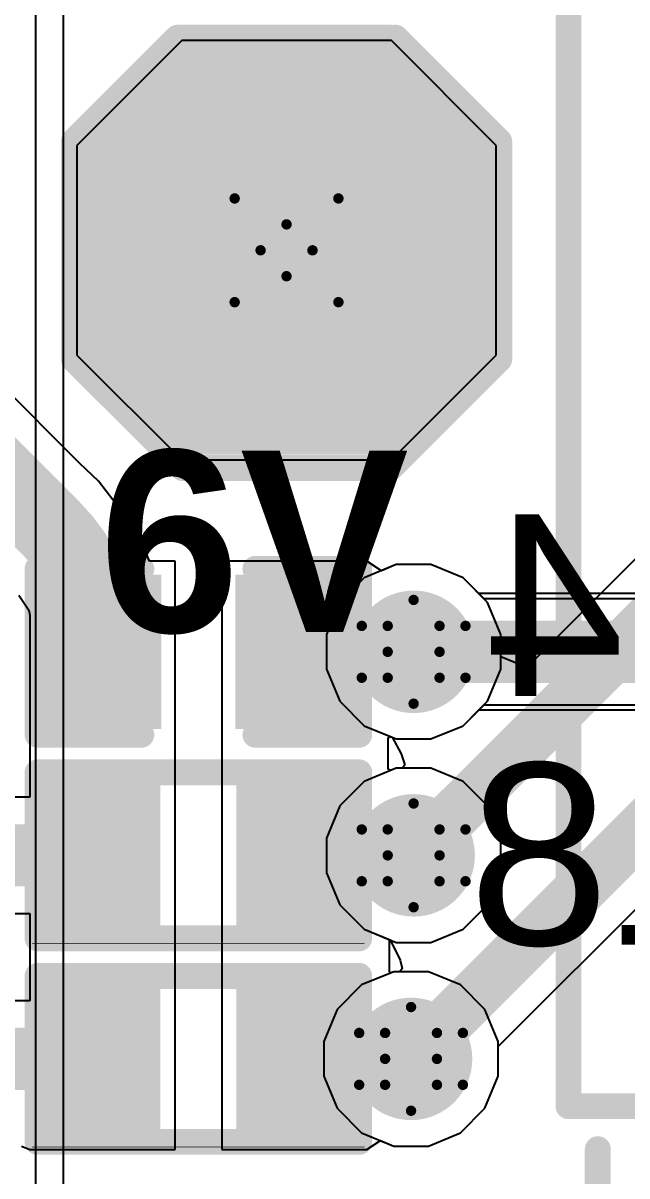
# Model space of a CAD drawing. Header units: inches. Extents: x -4 to 389, y 0 to 108.
# Drawn here: x 3.28 to 6.24, y 40.97 to 46.62 of the extents above; entities that cross this region are included whole.
import ezdxf

# ---------------------------------------------------------------- set-up
doc = ezdxf.new("R2010")
doc.units = ezdxf.units.IN
for name, color, linetype in [('Bottom Layer', 5, 'Continuous'), ('Bottom Overlay', 54, 'Continuous'), ('Bottom Paste', 16, 'Continuous'), ('Bottom Solder', 6, 'Continuous'), ('Drill Drawing', 1, 'Continuous'), ('Multi-Layer', 9, 'Continuous'), ('Pad Holes', 156, 'Continuous'), ('Signal_1', 16, 'Continuous'), ('Signal_2', 76, 'Continuous'), ('Top Layer', 1, 'Continuous'), ('Top Overlay', 2, 'Continuous'), ('Top Solder', 216, 'Continuous'), ('Via Holes', 16, 'Continuous')]:
    doc.layers.add(name, color=color, linetype=linetype)
doc.styles.add('Arial', font='', dxfattribs={"height": 0.2})
doc.styles.add('Arial_Bold', font='', dxfattribs={"height": 0.2})
doc.styles.get('Arial').set_extended_font_data('Arial')
doc.styles.get('Arial_Bold').set_extended_font_data('Arial', bold=True)

msp = doc.modelspace()

# ---------------------------------------------------------------- hatches: boundary and pattern name
at = {"layer": 'Bottom Layer'}
for points in [[(4.122, 44.6023), (5.022, 44.6023), (5.472, 45.0523), (5.472, 45.9523), (5.022, 46.4023), (4.122, 46.4023), (3.672, 45.9523), (3.672, 45.0523)], [(3.8989, 43.8531), (3.8989, 43.2181), (3.4417, 43.2181), (3.4417, 43.8531)], [(4.8387, 43.8531), (4.8387, 43.2181), (4.3815, 43.2181), (4.3815, 43.8531)], [(3.4417, 42.2211), (3.4417, 42.8561), (3.8989, 42.8561), (3.8989, 42.2211)], [(4.3815, 42.2211), (4.3815, 42.8561), (4.8387, 42.8561), (4.8387, 42.2211)], [(3.4417, 41.2242), (3.4417, 41.8592), (3.8989, 41.8592), (3.8989, 41.2242)], [(4.3815, 41.2242), (4.3815, 41.8592), (4.8387, 41.8592), (4.8387, 41.2242)]]:
    msp.add_hatch(color=5, dxfattribs=at).paths.add_polyline_path(points)
h = msp.add_hatch(color=5, dxfattribs=at)
edge = h.paths.add_edge_path()
edge.add_arc((5.1943, 43.5356), 0.3, 0, 360)
h = msp.add_hatch(color=5, dxfattribs=at)
edge = h.paths.add_edge_path()
edge.add_arc((5.1943, 42.5386), 0.3, 0, 360)
h = msp.add_hatch(color=5, dxfattribs=at)
edge = h.paths.add_edge_path()
edge.add_arc((5.1816, 41.5417), 0.3, 0, 360)
at = {"layer": 'Bottom Paste'}
for points in [[(3.8989, 43.8531), (3.8989, 43.2181), (3.4417, 43.2181), (3.4417, 43.8531)], [(4.8387, 43.8531), (4.8387, 43.2181), (4.3815, 43.2181), (4.3815, 43.8531)], [(3.4417, 42.2211), (3.4417, 42.8561), (3.8989, 42.8561), (3.8989, 42.2211)], [(4.3815, 42.2211), (4.3815, 42.8561), (4.8387, 42.8561), (4.8387, 42.2211)], [(3.4417, 41.2242), (3.4417, 41.8592), (3.8989, 41.8592), (3.8989, 41.2242)], [(4.3815, 41.2242), (4.3815, 41.8592), (4.8387, 41.8592), (4.8387, 41.2242)]]:
    msp.add_hatch(color=16, dxfattribs=at).paths.add_polyline_path(points)
at = {"layer": 'Bottom Solder'}
for points in [[(4.0712, 44.5007), (5.0728, 44.5007), (5.5736, 45.0015), (5.5736, 46.0031), (5.0728, 46.5039), (4.0712, 46.5039), (3.5704, 46.0031), (3.5704, 45.0015)], [(3.9589, 43.9131), (3.9589, 43.1581), (3.3817, 43.1581), (3.3817, 43.9131)], [(4.8987, 43.9131), (4.8987, 43.1581), (4.3215, 43.1581), (4.3215, 43.9131)], [(3.3867, 42.1661), (3.3867, 42.9112), (3.9539, 42.9112), (3.9539, 42.1661)], [(4.3265, 42.1661), (4.3265, 42.9112), (4.8937, 42.9112), (4.8937, 42.1661)], [(3.3867, 41.1692), (3.3867, 41.9142), (3.9539, 41.9142), (3.9539, 41.1692)], [(4.3265, 41.1692), (4.3265, 41.9142), (4.8937, 41.9142), (4.8937, 41.1692)]]:
    msp.add_hatch(color=6, dxfattribs=at).paths.add_polyline_path(points)
at = {"layer": 'Multi-Layer'}
msp.add_hatch(color=9, dxfattribs=at).paths.add_polyline_path([(4.122, 44.6023), (5.022, 44.6023), (5.472, 45.0523), (5.472, 45.9523), (5.022, 46.4023), (4.122, 46.4023), (3.672, 45.9523), (3.672, 45.0523)])
at = {"layer": 'Pad Holes'}
h = msp.add_hatch(color=7, dxfattribs=at)
edge = h.paths.add_edge_path()
edge.add_arc((4.572, 45.5023), 0.46, 0, 360)
at = {"layer": 'Signal_1'}
msp.add_hatch(color=16, dxfattribs=at).paths.add_polyline_path([(4.122, 44.6023), (5.022, 44.6023), (5.472, 45.0523), (5.472, 45.9523), (5.022, 46.4023), (4.122, 46.4023), (3.672, 45.9523), (3.672, 45.0523)])
h = msp.add_hatch(color=16, dxfattribs=at)
edge = h.paths.add_edge_path()
edge.add_arc((5.1943, 43.5356), 0.3, 0, 360)
h = msp.add_hatch(color=16, dxfattribs=at)
edge = h.paths.add_edge_path()
edge.add_arc((5.1943, 42.5386), 0.3, 0, 360)
h = msp.add_hatch(color=16, dxfattribs=at)
edge = h.paths.add_edge_path()
edge.add_arc((5.1816, 41.5417), 0.3, 0, 360)
at = {"layer": 'Signal_2'}
msp.add_hatch(color=76, dxfattribs=at).paths.add_polyline_path([(4.122, 44.6023), (5.022, 44.6023), (5.472, 45.0523), (5.472, 45.9523), (5.022, 46.4023), (4.122, 46.4023), (3.672, 45.9523), (3.672, 45.0523)])
h = msp.add_hatch(color=76, dxfattribs=at)
edge = h.paths.add_edge_path()
edge.add_arc((5.1943, 43.5356), 0.3, 0, 360)
h = msp.add_hatch(color=76, dxfattribs=at)
edge = h.paths.add_edge_path()
edge.add_arc((5.1943, 42.5386), 0.3, 0, 360)
h = msp.add_hatch(color=76, dxfattribs=at)
edge = h.paths.add_edge_path()
edge.add_arc((5.1816, 41.5417), 0.3, 0, 360)
at = {"layer": 'Top Layer'}
msp.add_hatch(color=1, dxfattribs=at).paths.add_polyline_path([(4.122, 44.6023), (5.022, 44.6023), (5.472, 45.0523), (5.472, 45.9523), (5.022, 46.4023), (4.122, 46.4023), (3.672, 45.9523), (3.672, 45.0523)])
h = msp.add_hatch(color=1, dxfattribs=at)
edge = h.paths.add_edge_path()
edge.add_arc((5.1943, 43.5356), 0.3, 0, 360)
h = msp.add_hatch(color=1, dxfattribs=at)
edge = h.paths.add_edge_path()
edge.add_arc((5.1943, 42.5386), 0.3, 0, 360)
h = msp.add_hatch(color=1, dxfattribs=at)
edge = h.paths.add_edge_path()
edge.add_arc((5.1816, 41.5417), 0.3, 0, 360)
at = {"layer": 'Top Solder'}
msp.add_hatch(color=216, dxfattribs=at).paths.add_polyline_path([(4.0712, 44.5007), (5.0728, 44.5007), (5.5736, 45.0015), (5.5736, 46.0031), (5.0728, 46.5039), (4.0712, 46.5039), (3.5704, 46.0031), (3.5704, 45.0015)])
at = {"layer": 'Via Holes'}
h = msp.add_hatch(color=7, dxfattribs=at)
edge = h.paths.add_edge_path()
edge.add_arc((5.1943, 43.5356), 0.15, 0, 360)
h = msp.add_hatch(color=7, dxfattribs=at)
edge = h.paths.add_edge_path()
edge.add_arc((5.1943, 42.5386), 0.15, 0, 360)
h = msp.add_hatch(color=7, dxfattribs=at)
edge = h.paths.add_edge_path()
edge.add_arc((5.1816, 41.5417), 0.15, 0, 360)

# ---------------------------------------------------------------- linework, layer by layer
at = {"layer": 'Bottom Layer'}
for p, q in [((4.0585, 46.5293), (3.545, 46.0158)), ((5.0855, 46.5293), (4.0585, 46.5293)), ((5.599, 46.0158), (5.0855, 46.5293)), ((3.545, 46.0158), (3.545, 44.9888)), ((5.599, 44.9888), (5.599, 46.0158)), ((3.545, 44.9888), (4.0585, 44.4753)), ((5.0855, 44.4753), (5.599, 44.9888)), ((3.5593, 44.4582), (3.1582, 44.8593)), ((3.6518, 44.3712), (3.5593, 44.4582)), ((4.0585, 44.4753), (5.0855, 44.4753)), ((3.8396, 44.1264), (3.6518, 44.3712)), ((3.6518, 44.3712), (3.6518, 44.3712)), ((3.9002, 43.9801), (3.8396, 44.1264)), ((4.0259, 43.9801), (3.9002, 43.9801)), ((4.0259, 43.1102), (4.0259, 43.9801)), ((4.9657, 43.9801), (4.2545, 43.9801)), ((4.2545, 43.9801), (4.2545, 43.1102)), ((5.0369, 43.9326), (4.9657, 43.9801)), ((4.9657, 43.9801), (4.9657, 43.9801)), ((5.1094, 43.9626), (5.0369, 43.9326)), ((5.2793, 43.9626), (5.1094, 43.9626)), ((5.4362, 43.8976), (5.2793, 43.9626)), ((5.5392, 43.7946), (5.4362, 43.8976)), ((3.2612, 43.8126), (3.3097, 43.74)), ((8.7827, 43.7946), (5.5392, 43.7946)), ((3.3097, 43.74), (3.3147, 43.7149)), ((3.3147, 43.7149), (3.3147, 43.1102)), ((5.4362, 43.1736), (5.5392, 43.2766)), ((5.5392, 43.2766), (8.89, 43.2766)), ((5.2793, 43.1086), (5.4362, 43.1736)), ((3.3147, 43.1102), (3.3147, 43.0911)), ((3.3147, 43.0911), (3.3147, 42.9831)), ((4.0259, 43.0911), (4.0259, 43.1102)), ((4.0259, 42.9831), (4.0259, 43.0911)), ((4.2545, 43.1102), (4.2545, 43.0911)), ((4.2545, 43.0911), (4.2545, 42.9831)), ((5.07, 43.1135), (5.0805, 43.1206)), ((5.07, 42.9608), (5.07, 43.1135)), ((5.0805, 43.1206), (5.1094, 43.1086)), ((5.1094, 43.1086), (5.2793, 43.1086)), ((3.3147, 42.9831), (3.3147, 42.9641)), ((4.0259, 42.9641), (4.0259, 42.9831)), ((4.2545, 42.9831), (4.2545, 42.9641)), ((3.3147, 42.9641), (3.3147, 42.8235)), ((4.0259, 42.1132), (4.0259, 42.9641)), ((4.2545, 42.9641), (4.2545, 42.1132)), ((5.0805, 42.9537), (5.07, 42.9608)), ((5.1094, 42.9656), (5.0805, 42.9537)), ((5.2793, 42.9656), (5.1094, 42.9656)), ((5.4362, 42.9006), (5.2793, 42.9656)), ((5.5563, 42.7805), (5.4362, 42.9006)), ((3.3147, 42.8235), (3.186, 42.8235)), ((5.6213, 42.6236), (5.5563, 42.7805)), ((5.6213, 42.4537), (5.6213, 42.6236)), ((5.5563, 42.2968), (5.6213, 42.4537)), ((2.989, 42.2538), (3.3147, 42.2538)), ((3.3147, 42.2538), (3.3147, 42.1132)), ((5.4362, 42.1767), (5.5563, 42.2968)), ((5.2793, 42.1117), (5.4362, 42.1767)), ((3.3147, 42.1132), (3.3147, 42.0941)), ((3.3147, 42.0941), (3.3147, 41.9862)), ((4.0259, 42.0941), (4.0259, 42.1132)), ((4.0259, 41.9862), (4.0259, 42.0941)), ((4.2545, 42.1132), (4.2545, 42.0941)), ((4.2545, 42.0941), (4.2545, 41.9862)), ((5.076, 42.1206), (5.0805, 42.1236)), ((5.076, 41.9679), (5.076, 42.1206)), ((5.0805, 42.1236), (5.1094, 42.1117)), ((5.1094, 42.1117), (5.2793, 42.1117)), ((3.3147, 41.9862), (3.3147, 41.9671)), ((3.3147, 41.9671), (3.3147, 41.8266)), ((4.0259, 41.9671), (4.0259, 41.9862)), ((4.0259, 41.0972), (4.0259, 41.9671)), ((4.2545, 41.9862), (4.2545, 41.9671)), ((4.2545, 41.9671), (4.2545, 41.0972)), ((5.0832, 41.9631), (5.076, 41.9679)), ((5.0967, 41.9687), (5.0832, 41.9631)), ((5.2665, 41.9687), (5.0967, 41.9687)), ((5.4235, 41.9037), (5.2665, 41.9687)), ((5.5436, 41.7836), (5.4235, 41.9037)), ((3.3147, 41.8266), (3.0856, 41.8266)), ((5.6086, 41.6266), (5.5436, 41.7836)), ((5.6086, 41.4568), (5.6086, 41.6266)), ((5.5436, 41.2998), (5.6086, 41.4568)), ((5.4235, 41.1797), (5.5436, 41.2998)), ((5.2665, 41.1147), (5.4235, 41.1797)), ((3.2744, 41.1142), (3.3147, 41.0972)), ((4.9657, 41.0972), (5.032, 41.1415)), ((5.032, 41.1415), (5.0967, 41.1147)), ((5.0967, 41.1147), (5.2665, 41.1147)), ((3.3147, 41.0972), (3.3147, 41.0972)), ((3.3147, 41.0972), (4.0259, 41.0972)), ((4.2545, 41.0972), (4.9657, 41.0972)), ((4.9657, 41.0972), (4.9657, 41.0972))]:
    msp.add_line(p, q, dxfattribs=at)
for points in [[(2.159, 45.4007, 0.381, 0.381, 0), (3.4202, 44.1395, 0.381, 0.381, 0)], [(3.4202, 44.1395, 0.381, 0.381, -0.198912), (3.6703, 43.5356, 0.381, 0.381, 0)], [(4.6101, 43.5356, 0.254, 0.254, 0), (5.1943, 43.5356, 0.254, 0.254, 0)], [(5.1943, 43.5356, 0.254, 0.254, 0), (8.89, 43.5356, 0.254, 0.254, 0)], [(2.989, 42.5386, 0.3048, 0.3048, 0), (3.6703, 42.5386, 0.3048, 0.3048, 0)], [(4.6101, 42.5386, 0.254, 0.254, 0), (5.1943, 42.5386, 0.254, 0.254, 0)], [(3.0856, 41.5417, 0.3048, 0.3048, 0), (3.6703, 41.5417, 0.3048, 0.3048, 0)], [(4.6101, 41.5417, 0.254, 0.254, 0), (5.1816, 41.5417, 0.254, 0.254, 0)]]:
    msp.add_lwpolyline(points, format="xyseb", dxfattribs=at)
for points in [[(3.3249, 44.1395, 0.1905, 0.1905, 1), (3.5154, 44.1395, 0.1905, 0.1905, 1)], [(3.3249, 44.1395, 0.1905, 0.1905, 1), (3.5154, 44.1395, 0.1905, 0.1905, 1)], [(3.5751, 43.5356, 0.1905, 0.1905, 1), (3.7656, 43.5356, 0.1905, 0.1905, 1)], [(4.5466, 43.5356, 0.127, 0.127, 1), (4.6736, 43.5356, 0.127, 0.127, 1)], [(5.1308, 43.5356, 0.127, 0.127, 1), (5.2578, 43.5356, 0.127, 0.127, 1)], [(5.1308, 43.5356, 0.127, 0.127, 1), (5.2578, 43.5356, 0.127, 0.127, 1)], [(3.5941, 42.5386, 0.1524, 0.1524, 1), (3.7465, 42.5386, 0.1524, 0.1524, 1)], [(4.5466, 42.5386, 0.127, 0.127, 1), (4.6736, 42.5386, 0.127, 0.127, 1)], [(5.1308, 42.5386, 0.127, 0.127, 1), (5.2578, 42.5386, 0.127, 0.127, 1)], [(3.5941, 41.5417, 0.1524, 0.1524, 1), (3.7465, 41.5417, 0.1524, 0.1524, 1)], [(4.5466, 41.5417, 0.127, 0.127, 1), (4.6736, 41.5417, 0.127, 0.127, 1)], [(5.1181, 41.5417, 0.127, 0.127, 1), (5.2451, 41.5417, 0.127, 0.127, 1)]]:
    msp.add_lwpolyline(points, format="xyseb", close=True, dxfattribs=at)
at = {"layer": 'Bottom Overlay'}
for points in [[(3.3528, 43.942, 0.127, 0.127, 0), (3.8608, 43.942, 0.127, 0.127, 0)], [(3.3528, 43.1292, 0.127, 0.127, 0), (3.3528, 43.942, 0.127, 0.127, 0)], [(4.4196, 43.942, 0.127, 0.127, 0), (4.9276, 43.942, 0.127, 0.127, 0)], [(4.9276, 43.1292, 0.127, 0.127, 0), (4.9276, 43.942, 0.127, 0.127, 0)], [(3.3528, 43.1292, 0.127, 0.127, 0), (3.8608, 43.1292, 0.127, 0.127, 0)], [(4.4196, 43.1292, 0.127, 0.127, 0), (4.9276, 43.1292, 0.127, 0.127, 0)], [(3.3528, 42.1322, 0.127, 0.127, 0), (3.3528, 42.945, 0.127, 0.127, 0)], [(3.3528, 42.945, 0.127, 0.127, 0), (4.9276, 42.945, 0.127, 0.127, 0)], [(4.9276, 42.1322, 0.127, 0.127, 0), (4.9276, 42.945, 0.127, 0.127, 0)], [(3.3528, 42.1322, 0.127, 0.127, 0), (4.9276, 42.1322, 0.127, 0.127, 0)], [(3.3274, 42.1069, 0.00323, 0.00323, 0), (4.953, 42.1069, 0.00323, 0.00323, 0)], [(3.3528, 41.9481, 0.127, 0.127, 0), (4.9276, 41.9481, 0.127, 0.127, 0)], [(3.3528, 41.1353, 0.127, 0.127, 0), (3.3528, 41.9481, 0.127, 0.127, 0)], [(4.9276, 41.1353, 0.127, 0.127, 0), (4.9276, 41.9481, 0.127, 0.127, 0)], [(3.3528, 41.1353, 0.127, 0.127, 0), (4.9276, 41.1353, 0.127, 0.127, 0)], [(3.3274, 41.1099, 0.00323, 0.00323, 0), (4.953, 41.1099, 0.00323, 0.00323, 0)]]:
    msp.add_lwpolyline(points, format="xyseb", dxfattribs=at)
for points in [[(3.3211, 43.942, 0.0635, 0.0635, 1), (3.3846, 43.942, 0.0635, 0.0635, 1)], [(3.3211, 43.942, 0.0635, 0.0635, 1), (3.3846, 43.942, 0.0635, 0.0635, 1)], [(3.8291, 43.942, 0.0635, 0.0635, 1), (3.8926, 43.942, 0.0635, 0.0635, 1)], [(4.3879, 43.942, 0.0635, 0.0635, 1), (4.4514, 43.942, 0.0635, 0.0635, 1)], [(4.8959, 43.942, 0.0635, 0.0635, 1), (4.9594, 43.942, 0.0635, 0.0635, 1)], [(4.8959, 43.942, 0.0635, 0.0635, 1), (4.9594, 43.942, 0.0635, 0.0635, 1)], [(3.3211, 43.1292, 0.0635, 0.0635, 1), (3.3846, 43.1292, 0.0635, 0.0635, 1)], [(3.3211, 43.1292, 0.0635, 0.0635, 1), (3.3846, 43.1292, 0.0635, 0.0635, 1)], [(3.8291, 43.1292, 0.0635, 0.0635, 1), (3.8926, 43.1292, 0.0635, 0.0635, 1)], [(4.3879, 43.1292, 0.0635, 0.0635, 1), (4.4514, 43.1292, 0.0635, 0.0635, 1)], [(4.8959, 43.1292, 0.0635, 0.0635, 1), (4.9594, 43.1292, 0.0635, 0.0635, 1)], [(4.8959, 43.1292, 0.0635, 0.0635, 1), (4.9594, 43.1292, 0.0635, 0.0635, 1)], [(3.3211, 42.945, 0.0635, 0.0635, 1), (3.3846, 42.945, 0.0635, 0.0635, 1)], [(3.3211, 42.945, 0.0635, 0.0635, 1), (3.3846, 42.945, 0.0635, 0.0635, 1)], [(4.8959, 42.945, 0.0635, 0.0635, 1), (4.9594, 42.945, 0.0635, 0.0635, 1)], [(4.8959, 42.945, 0.0635, 0.0635, 1), (4.9594, 42.945, 0.0635, 0.0635, 1)], [(3.3211, 42.1322, 0.0635, 0.0635, 1), (3.3846, 42.1322, 0.0635, 0.0635, 1)], [(3.3211, 42.1322, 0.0635, 0.0635, 1), (3.3846, 42.1322, 0.0635, 0.0635, 1)], [(4.8959, 42.1322, 0.0635, 0.0635, 1), (4.9594, 42.1322, 0.0635, 0.0635, 1)], [(4.8959, 42.1322, 0.0635, 0.0635, 1), (4.9594, 42.1322, 0.0635, 0.0635, 1)], [(3.3266, 42.1069, 0.00161, 0.00161, 1), (3.3282, 42.1069, 0.00161, 0.00161, 1)], [(4.9522, 42.1069, 0.00161, 0.00161, 1), (4.9538, 42.1069, 0.00161, 0.00161, 1)], [(3.3211, 41.9481, 0.0635, 0.0635, 1), (3.3846, 41.9481, 0.0635, 0.0635, 1)], [(3.3211, 41.9481, 0.0635, 0.0635, 1), (3.3846, 41.9481, 0.0635, 0.0635, 1)], [(4.8959, 41.9481, 0.0635, 0.0635, 1), (4.9594, 41.9481, 0.0635, 0.0635, 1)], [(4.8959, 41.9481, 0.0635, 0.0635, 1), (4.9594, 41.9481, 0.0635, 0.0635, 1)], [(3.3211, 41.1353, 0.0635, 0.0635, 1), (3.3846, 41.1353, 0.0635, 0.0635, 1)], [(3.3211, 41.1353, 0.0635, 0.0635, 1), (3.3846, 41.1353, 0.0635, 0.0635, 1)], [(4.8959, 41.1353, 0.0635, 0.0635, 1), (4.9594, 41.1353, 0.0635, 0.0635, 1)], [(4.8959, 41.1353, 0.0635, 0.0635, 1), (4.9594, 41.1353, 0.0635, 0.0635, 1)], [(3.3266, 41.1099, 0.00161, 0.00161, 1), (3.3282, 41.1099, 0.00161, 0.00161, 1)], [(4.9522, 41.1099, 0.00161, 0.00161, 1), (4.9538, 41.1099, 0.00161, 0.00161, 1)]]:
    msp.add_lwpolyline(points, format="xyseb", close=True, dxfattribs=at)
at = {"layer": 'Drill Drawing'}
for points in [[(4.318, 45.7563, 0.0508, 0.0508, 0), (4.572, 45.6293, 0.0508, 0.0508, 0)], [(4.318, 45.7563, 0.0508, 0.0508, 0), (4.445, 45.5023, 0.0508, 0.0508, 0)], [(4.572, 45.6293, 0.0508, 0.0508, 0), (4.826, 45.7563, 0.0508, 0.0508, 0)], [(4.699, 45.5023, 0.0508, 0.0508, 0), (4.826, 45.7563, 0.0508, 0.0508, 0)], [(4.318, 45.2483, 0.0508, 0.0508, 0), (4.445, 45.5023, 0.0508, 0.0508, 0)], [(4.699, 45.5023, 0.0508, 0.0508, 0), (4.826, 45.2483, 0.0508, 0.0508, 0)], [(4.318, 45.2483, 0.0508, 0.0508, 0), (4.572, 45.3753, 0.0508, 0.0508, 0)], [(4.572, 45.3753, 0.0508, 0.0508, 0), (4.826, 45.2483, 0.0508, 0.0508, 0)], [(5.0673, 43.6626, 0.0508, 0.0508, 0), (5.1943, 43.7896, 0.0508, 0.0508, 0)], [(5.1943, 43.7896, 0.0508, 0.0508, 0), (5.3213, 43.6626, 0.0508, 0.0508, 0)], [(4.9403, 43.6626, 0.0508, 0.0508, 0), (5.0673, 43.5356, 0.0508, 0.0508, 0)], [(4.9403, 43.6626, 0.0508, 0.0508, 0), (5.0673, 43.6626, 0.0508, 0.0508, 0)], [(5.3213, 43.6626, 0.0508, 0.0508, 0), (5.4483, 43.6626, 0.0508, 0.0508, 0)], [(5.3213, 43.5356, 0.0508, 0.0508, 0), (5.4483, 43.6626, 0.0508, 0.0508, 0)], [(4.9403, 43.4086, 0.0508, 0.0508, 0), (5.0673, 43.5356, 0.0508, 0.0508, 0)], [(5.3213, 43.5356, 0.0508, 0.0508, 0), (5.4483, 43.4086, 0.0508, 0.0508, 0)], [(4.9403, 43.4086, 0.0508, 0.0508, 0), (5.0673, 43.4086, 0.0508, 0.0508, 0)], [(5.0673, 43.4086, 0.0508, 0.0508, 0), (5.1943, 43.2816, 0.0508, 0.0508, 0)], [(5.1943, 43.2816, 0.0508, 0.0508, 0), (5.3213, 43.4086, 0.0508, 0.0508, 0)], [(5.3213, 43.4086, 0.0508, 0.0508, 0), (5.4483, 43.4086, 0.0508, 0.0508, 0)], [(5.0673, 42.6656, 0.0508, 0.0508, 0), (5.1943, 42.7926, 0.0508, 0.0508, 0)], [(5.1943, 42.7926, 0.0508, 0.0508, 0), (5.3213, 42.6656, 0.0508, 0.0508, 0)], [(4.9403, 42.6656, 0.0508, 0.0508, 0), (5.0673, 42.5386, 0.0508, 0.0508, 0)], [(4.9403, 42.6656, 0.0508, 0.0508, 0), (5.0673, 42.6656, 0.0508, 0.0508, 0)], [(5.3213, 42.6656, 0.0508, 0.0508, 0), (5.4483, 42.6656, 0.0508, 0.0508, 0)], [(5.3213, 42.5386, 0.0508, 0.0508, 0), (5.4483, 42.6656, 0.0508, 0.0508, 0)], [(4.9403, 42.4117, 0.0508, 0.0508, 0), (5.0673, 42.5386, 0.0508, 0.0508, 0)], [(5.3213, 42.5386, 0.0508, 0.0508, 0), (5.4483, 42.4117, 0.0508, 0.0508, 0)], [(4.9403, 42.4117, 0.0508, 0.0508, 0), (5.0673, 42.4117, 0.0508, 0.0508, 0)], [(5.0673, 42.4117, 0.0508, 0.0508, 0), (5.1943, 42.2846, 0.0508, 0.0508, 0)], [(5.1943, 42.2846, 0.0508, 0.0508, 0), (5.3213, 42.4117, 0.0508, 0.0508, 0)], [(5.3213, 42.4117, 0.0508, 0.0508, 0), (5.4483, 42.4117, 0.0508, 0.0508, 0)], [(5.0546, 41.6687, 0.0508, 0.0508, 0), (5.1816, 41.7957, 0.0508, 0.0508, 0)], [(5.1816, 41.7957, 0.0508, 0.0508, 0), (5.3086, 41.6687, 0.0508, 0.0508, 0)], [(4.9276, 41.6687, 0.0508, 0.0508, 0), (5.0546, 41.5417, 0.0508, 0.0508, 0)], [(4.9276, 41.6687, 0.0508, 0.0508, 0), (5.0546, 41.6687, 0.0508, 0.0508, 0)], [(5.3086, 41.6687, 0.0508, 0.0508, 0), (5.4356, 41.6687, 0.0508, 0.0508, 0)], [(5.3086, 41.5417, 0.0508, 0.0508, 0), (5.4356, 41.6687, 0.0508, 0.0508, 0)], [(4.9276, 41.4147, 0.0508, 0.0508, 0), (5.0546, 41.5417, 0.0508, 0.0508, 0)], [(5.3086, 41.5417, 0.0508, 0.0508, 0), (5.4356, 41.4147, 0.0508, 0.0508, 0)], [(4.9276, 41.4147, 0.0508, 0.0508, 0), (5.0546, 41.4147, 0.0508, 0.0508, 0)], [(5.0546, 41.4147, 0.0508, 0.0508, 0), (5.1816, 41.2877, 0.0508, 0.0508, 0)], [(5.1816, 41.2877, 0.0508, 0.0508, 0), (5.3086, 41.4147, 0.0508, 0.0508, 0)], [(5.3086, 41.4147, 0.0508, 0.0508, 0), (5.4356, 41.4147, 0.0508, 0.0508, 0)]]:
    msp.add_lwpolyline(points, format="xyseb", dxfattribs=at)
for points in [[(4.3053, 45.7563, 0.0254, 0.0254, 1), (4.3307, 45.7563, 0.0254, 0.0254, 1)], [(4.3053, 45.7563, 0.0254, 0.0254, 1), (4.3307, 45.7563, 0.0254, 0.0254, 1)], [(4.8133, 45.7563, 0.0254, 0.0254, 1), (4.8387, 45.7563, 0.0254, 0.0254, 1)], [(4.8133, 45.7563, 0.0254, 0.0254, 1), (4.8387, 45.7563, 0.0254, 0.0254, 1)], [(4.5593, 45.6293, 0.0254, 0.0254, 1), (4.5847, 45.6293, 0.0254, 0.0254, 1)], [(4.5593, 45.6293, 0.0254, 0.0254, 1), (4.5847, 45.6293, 0.0254, 0.0254, 1)], [(4.4323, 45.5023, 0.0254, 0.0254, 1), (4.4577, 45.5023, 0.0254, 0.0254, 1)], [(4.4323, 45.5023, 0.0254, 0.0254, 1), (4.4577, 45.5023, 0.0254, 0.0254, 1)], [(4.6863, 45.5023, 0.0254, 0.0254, 1), (4.7117, 45.5023, 0.0254, 0.0254, 1)], [(4.6863, 45.5023, 0.0254, 0.0254, 1), (4.7117, 45.5023, 0.0254, 0.0254, 1)], [(4.5593, 45.3753, 0.0254, 0.0254, 1), (4.5847, 45.3753, 0.0254, 0.0254, 1)], [(4.5593, 45.3753, 0.0254, 0.0254, 1), (4.5847, 45.3753, 0.0254, 0.0254, 1)], [(4.3053, 45.2483, 0.0254, 0.0254, 1), (4.3307, 45.2483, 0.0254, 0.0254, 1)], [(4.3053, 45.2483, 0.0254, 0.0254, 1), (4.3307, 45.2483, 0.0254, 0.0254, 1)], [(4.8133, 45.2483, 0.0254, 0.0254, 1), (4.8387, 45.2483, 0.0254, 0.0254, 1)], [(4.8133, 45.2483, 0.0254, 0.0254, 1), (4.8387, 45.2483, 0.0254, 0.0254, 1)], [(5.1816, 43.7896, 0.0254, 0.0254, 1), (5.207, 43.7896, 0.0254, 0.0254, 1)], [(5.1816, 43.7896, 0.0254, 0.0254, 1), (5.207, 43.7896, 0.0254, 0.0254, 1)], [(4.9276, 43.6626, 0.0254, 0.0254, 1), (4.953, 43.6626, 0.0254, 0.0254, 1)], [(4.9276, 43.6626, 0.0254, 0.0254, 1), (4.953, 43.6626, 0.0254, 0.0254, 1)], [(5.0546, 43.6626, 0.0254, 0.0254, 1), (5.08, 43.6626, 0.0254, 0.0254, 1)], [(5.0546, 43.6626, 0.0254, 0.0254, 1), (5.08, 43.6626, 0.0254, 0.0254, 1)], [(5.3086, 43.6626, 0.0254, 0.0254, 1), (5.334, 43.6626, 0.0254, 0.0254, 1)], [(5.3086, 43.6626, 0.0254, 0.0254, 1), (5.334, 43.6626, 0.0254, 0.0254, 1)], [(5.4356, 43.6626, 0.0254, 0.0254, 1), (5.461, 43.6626, 0.0254, 0.0254, 1)], [(5.4356, 43.6626, 0.0254, 0.0254, 1), (5.461, 43.6626, 0.0254, 0.0254, 1)], [(5.0546, 43.5356, 0.0254, 0.0254, 1), (5.08, 43.5356, 0.0254, 0.0254, 1)], [(5.0546, 43.5356, 0.0254, 0.0254, 1), (5.08, 43.5356, 0.0254, 0.0254, 1)], [(5.3086, 43.5356, 0.0254, 0.0254, 1), (5.334, 43.5356, 0.0254, 0.0254, 1)], [(5.3086, 43.5356, 0.0254, 0.0254, 1), (5.334, 43.5356, 0.0254, 0.0254, 1)], [(4.9276, 43.4086, 0.0254, 0.0254, 1), (4.953, 43.4086, 0.0254, 0.0254, 1)], [(4.9276, 43.4086, 0.0254, 0.0254, 1), (4.953, 43.4086, 0.0254, 0.0254, 1)], [(5.0546, 43.4086, 0.0254, 0.0254, 1), (5.08, 43.4086, 0.0254, 0.0254, 1)], [(5.0546, 43.4086, 0.0254, 0.0254, 1), (5.08, 43.4086, 0.0254, 0.0254, 1)], [(5.3086, 43.4086, 0.0254, 0.0254, 1), (5.334, 43.4086, 0.0254, 0.0254, 1)], [(5.3086, 43.4086, 0.0254, 0.0254, 1), (5.334, 43.4086, 0.0254, 0.0254, 1)], [(5.4356, 43.4086, 0.0254, 0.0254, 1), (5.461, 43.4086, 0.0254, 0.0254, 1)], [(5.4356, 43.4086, 0.0254, 0.0254, 1), (5.461, 43.4086, 0.0254, 0.0254, 1)], [(5.1816, 43.2816, 0.0254, 0.0254, 1), (5.207, 43.2816, 0.0254, 0.0254, 1)], [(5.1816, 43.2816, 0.0254, 0.0254, 1), (5.207, 43.2816, 0.0254, 0.0254, 1)], [(5.1816, 42.7926, 0.0254, 0.0254, 1), (5.207, 42.7926, 0.0254, 0.0254, 1)], [(5.1816, 42.7926, 0.0254, 0.0254, 1), (5.207, 42.7926, 0.0254, 0.0254, 1)], [(4.9276, 42.6656, 0.0254, 0.0254, 1), (4.953, 42.6656, 0.0254, 0.0254, 1)], [(4.9276, 42.6656, 0.0254, 0.0254, 1), (4.953, 42.6656, 0.0254, 0.0254, 1)], [(5.0546, 42.6656, 0.0254, 0.0254, 1), (5.08, 42.6656, 0.0254, 0.0254, 1)], [(5.0546, 42.6656, 0.0254, 0.0254, 1), (5.08, 42.6656, 0.0254, 0.0254, 1)], [(5.3086, 42.6656, 0.0254, 0.0254, 1), (5.334, 42.6656, 0.0254, 0.0254, 1)], [(5.3086, 42.6656, 0.0254, 0.0254, 1), (5.334, 42.6656, 0.0254, 0.0254, 1)], [(5.4356, 42.6656, 0.0254, 0.0254, 1), (5.461, 42.6656, 0.0254, 0.0254, 1)], [(5.4356, 42.6656, 0.0254, 0.0254, 1), (5.461, 42.6656, 0.0254, 0.0254, 1)], [(5.0546, 42.5386, 0.0254, 0.0254, 1), (5.08, 42.5386, 0.0254, 0.0254, 1)], [(5.0546, 42.5386, 0.0254, 0.0254, 1), (5.08, 42.5386, 0.0254, 0.0254, 1)], [(5.3086, 42.5386, 0.0254, 0.0254, 1), (5.334, 42.5386, 0.0254, 0.0254, 1)], [(5.3086, 42.5386, 0.0254, 0.0254, 1), (5.334, 42.5386, 0.0254, 0.0254, 1)], [(4.9276, 42.4117, 0.0254, 0.0254, 1), (4.953, 42.4117, 0.0254, 0.0254, 1)], [(4.9276, 42.4117, 0.0254, 0.0254, 1), (4.953, 42.4117, 0.0254, 0.0254, 1)], [(5.0546, 42.4117, 0.0254, 0.0254, 1), (5.08, 42.4117, 0.0254, 0.0254, 1)], [(5.0546, 42.4117, 0.0254, 0.0254, 1), (5.08, 42.4117, 0.0254, 0.0254, 1)], [(5.3086, 42.4117, 0.0254, 0.0254, 1), (5.334, 42.4117, 0.0254, 0.0254, 1)], [(5.3086, 42.4117, 0.0254, 0.0254, 1), (5.334, 42.4117, 0.0254, 0.0254, 1)], [(5.4356, 42.4117, 0.0254, 0.0254, 1), (5.461, 42.4117, 0.0254, 0.0254, 1)], [(5.4356, 42.4117, 0.0254, 0.0254, 1), (5.461, 42.4117, 0.0254, 0.0254, 1)], [(5.1816, 42.2846, 0.0254, 0.0254, 1), (5.207, 42.2846, 0.0254, 0.0254, 1)], [(5.1816, 42.2846, 0.0254, 0.0254, 1), (5.207, 42.2846, 0.0254, 0.0254, 1)], [(5.1689, 41.7957, 0.0254, 0.0254, 1), (5.1943, 41.7957, 0.0254, 0.0254, 1)], [(5.1689, 41.7957, 0.0254, 0.0254, 1), (5.1943, 41.7957, 0.0254, 0.0254, 1)], [(4.9149, 41.6687, 0.0254, 0.0254, 1), (4.9403, 41.6687, 0.0254, 0.0254, 1)], [(4.9149, 41.6687, 0.0254, 0.0254, 1), (4.9403, 41.6687, 0.0254, 0.0254, 1)], [(5.0419, 41.6687, 0.0254, 0.0254, 1), (5.0673, 41.6687, 0.0254, 0.0254, 1)], [(5.0419, 41.6687, 0.0254, 0.0254, 1), (5.0673, 41.6687, 0.0254, 0.0254, 1)], [(5.2959, 41.6687, 0.0254, 0.0254, 1), (5.3213, 41.6687, 0.0254, 0.0254, 1)], [(5.2959, 41.6687, 0.0254, 0.0254, 1), (5.3213, 41.6687, 0.0254, 0.0254, 1)], [(5.4229, 41.6687, 0.0254, 0.0254, 1), (5.4483, 41.6687, 0.0254, 0.0254, 1)], [(5.4229, 41.6687, 0.0254, 0.0254, 1), (5.4483, 41.6687, 0.0254, 0.0254, 1)], [(5.0419, 41.5417, 0.0254, 0.0254, 1), (5.0673, 41.5417, 0.0254, 0.0254, 1)], [(5.0419, 41.5417, 0.0254, 0.0254, 1), (5.0673, 41.5417, 0.0254, 0.0254, 1)], [(5.2959, 41.5417, 0.0254, 0.0254, 1), (5.3213, 41.5417, 0.0254, 0.0254, 1)], [(5.2959, 41.5417, 0.0254, 0.0254, 1), (5.3213, 41.5417, 0.0254, 0.0254, 1)], [(4.9149, 41.4147, 0.0254, 0.0254, 1), (4.9403, 41.4147, 0.0254, 0.0254, 1)], [(4.9149, 41.4147, 0.0254, 0.0254, 1), (4.9403, 41.4147, 0.0254, 0.0254, 1)], [(5.0419, 41.4147, 0.0254, 0.0254, 1), (5.0673, 41.4147, 0.0254, 0.0254, 1)], [(5.0419, 41.4147, 0.0254, 0.0254, 1), (5.0673, 41.4147, 0.0254, 0.0254, 1)], [(5.2959, 41.4147, 0.0254, 0.0254, 1), (5.3213, 41.4147, 0.0254, 0.0254, 1)], [(5.2959, 41.4147, 0.0254, 0.0254, 1), (5.3213, 41.4147, 0.0254, 0.0254, 1)], [(5.4229, 41.4147, 0.0254, 0.0254, 1), (5.4483, 41.4147, 0.0254, 0.0254, 1)], [(5.4229, 41.4147, 0.0254, 0.0254, 1), (5.4483, 41.4147, 0.0254, 0.0254, 1)], [(5.1689, 41.2877, 0.0254, 0.0254, 1), (5.1943, 41.2877, 0.0254, 0.0254, 1)], [(5.1689, 41.2877, 0.0254, 0.0254, 1), (5.1943, 41.2877, 0.0254, 0.0254, 1)]]:
    msp.add_lwpolyline(points, format="xyseb", close=True, dxfattribs=at)
at = {"layer": 'Signal_1'}
for p, q in [((3.3423, 46.9392), (3.3423, 39.5732)), ((3.4798, 39.5732), (3.4798, 46.9392)), ((5.1094, 43.9626), (4.9524, 43.8976)), ((5.2793, 43.9626), (5.1094, 43.9626)), ((5.4362, 43.8976), (5.2793, 43.9626)), ((4.9524, 43.8976), (4.8323, 43.7775)), ((5.5133, 43.8205), (5.4362, 43.8976)), ((4.8323, 43.7775), (4.7673, 43.6205)), ((6.5024, 43.8205), (5.5133, 43.8205)), ((4.7673, 43.6205), (4.7673, 43.4507)), ((4.7673, 43.4507), (4.8323, 43.2937)), ((4.8323, 43.2937), (4.9524, 43.1736)), ((5.4362, 43.1736), (5.5133, 43.2507)), ((5.5133, 43.2507), (6.3844, 43.2507)), ((4.9524, 43.1736), (5.1094, 43.1086)), ((5.2793, 43.1086), (5.4362, 43.1736)), ((5.1094, 43.1086), (5.2793, 43.1086)), ((5.1094, 42.9656), (4.9524, 42.9006)), ((5.2793, 42.9656), (5.1094, 42.9656)), ((5.4362, 42.9006), (5.2793, 42.9656)), ((4.9524, 42.9006), (4.8323, 42.7805)), ((5.5563, 42.7805), (5.4362, 42.9006)), ((4.8323, 42.7805), (4.7673, 42.6236)), ((5.6213, 42.6236), (5.5563, 42.7805)), ((4.7673, 42.6236), (4.7673, 42.4537)), ((5.6213, 42.4537), (5.6213, 42.6236)), ((4.7673, 42.4537), (4.8323, 42.2968)), ((5.5563, 42.2968), (5.6213, 42.4537)), ((4.8323, 42.2968), (4.9524, 42.1767)), ((5.4362, 42.1767), (5.5563, 42.2968)), ((4.9524, 42.1767), (5.1094, 42.1117)), ((5.2793, 42.1117), (5.4362, 42.1767)), ((5.1094, 42.1117), (5.2793, 42.1117)), ((5.0967, 41.9687), (4.9397, 41.9037)), ((5.2665, 41.9687), (5.0967, 41.9687)), ((5.4235, 41.9037), (5.2665, 41.9687)), ((4.9397, 41.9037), (4.8196, 41.7836)), ((5.5436, 41.7836), (5.4235, 41.9037)), ((4.8196, 41.7836), (4.7546, 41.6266)), ((5.6086, 41.6266), (5.5436, 41.7836)), ((4.7546, 41.6266), (4.7546, 41.4568)), ((5.6086, 41.4568), (5.6086, 41.6266)), ((4.7546, 41.4568), (4.8196, 41.2998)), ((5.5436, 41.2998), (5.6086, 41.4568)), ((4.8196, 41.2998), (4.9397, 41.1797)), ((5.4235, 41.1797), (5.5436, 41.2998)), ((4.9397, 41.1797), (5.0967, 41.1147)), ((5.2665, 41.1147), (5.4235, 41.1797)), ((5.0967, 41.1147), (5.2665, 41.1147))]:
    msp.add_line(p, q, dxfattribs=at)
msp.add_lwpolyline([(5.1943, 43.5356, 0.3048, 0.3048, 0), (6.5024, 43.5356, 0.3048, 0.3048, 0)], format="xyseb", dxfattribs=at)
msp.add_lwpolyline([(5.1181, 43.5356, 0.1524, 0.1524, 1), (5.2705, 43.5356, 0.1524, 0.1524, 1)], format="xyseb", close=True, dxfattribs=at)
at = {"layer": 'Signal_2'}
for p, q in [((4.0585, 46.5293), (3.545, 46.0158)), ((5.0855, 46.5293), (4.0585, 46.5293)), ((5.599, 46.0158), (5.0855, 46.5293)), ((3.545, 46.0158), (3.545, 44.9888)), ((5.599, 44.9888), (5.599, 46.0158)), ((3.545, 44.9888), (4.0585, 44.4753)), ((5.0855, 44.4753), (5.599, 44.9888)), ((6.8209, 44.5315), (5.7483, 43.4589)), ((4.0585, 44.4753), (5.0855, 44.4753)), ((5.1094, 43.9626), (4.9524, 43.8976)), ((5.2793, 43.9626), (5.1094, 43.9626)), ((5.4362, 43.8976), (5.2793, 43.9626)), ((4.9524, 43.8976), (4.8323, 43.7775)), ((5.5563, 43.7775), (5.4362, 43.8976)), ((4.8323, 43.7775), (4.7673, 43.6205)), ((5.6213, 43.6205), (5.5563, 43.7775)), ((5.6086, 41.6025), (7.7146, 43.7084)), ((4.7673, 43.6205), (4.7673, 43.4507)), ((5.6213, 43.5115), (5.6213, 43.6205)), ((5.7483, 43.4589), (5.6213, 43.5115)), ((4.7673, 43.4507), (4.8323, 43.2937)), ((4.8323, 43.2937), (4.9524, 43.1736)), ((4.9524, 43.1736), (5.0887, 43.1172)), ((5.0887, 43.1172), (5.1333, 43.0352)), ((5.1333, 43.0352), (5.1508, 42.9816)), ((5.1508, 42.9816), (5.1402, 42.9656)), ((5.1094, 42.9656), (4.9524, 42.9006)), ((5.1402, 42.9656), (5.1094, 42.9656)), ((4.9524, 42.9006), (4.8323, 42.7805)), ((4.8323, 42.7805), (4.7673, 42.6236)), ((4.7673, 42.6236), (4.7673, 42.4537)), ((4.7673, 42.4537), (4.8323, 42.2968)), ((4.8323, 42.2968), (4.9524, 42.1767)), ((4.9524, 42.1767), (5.0787, 42.1244)), ((5.0787, 42.1244), (5.1289, 42.0252)), ((5.1289, 42.0252), (5.1381, 41.9847)), ((5.0967, 41.9687), (4.9397, 41.9037)), ((5.1274, 41.9687), (5.0967, 41.9687)), ((5.1381, 41.9847), (5.1274, 41.9687)), ((4.9397, 41.9037), (4.8196, 41.7836)), ((4.8196, 41.7836), (4.7546, 41.6266)), ((4.7546, 41.6266), (4.7546, 41.4568)), ((5.6086, 41.4568), (5.6086, 41.6025)), ((4.7546, 41.4568), (4.8196, 41.2998)), ((5.5436, 41.2998), (5.6086, 41.4568)), ((4.8196, 41.2998), (4.9397, 41.1797)), ((5.4235, 41.1797), (5.5436, 41.2998)), ((4.9397, 41.1797), (5.0967, 41.1147)), ((5.2665, 41.1147), (5.4235, 41.1797)), ((5.0967, 41.1147), (5.2665, 41.1147))]:
    msp.add_line(p, q, dxfattribs=at)
for points in [[(5.1943, 42.5386, 0.254, 0.254, 0), (7.0041, 44.3484, 0.254, 0.254, 0)], [(5.1816, 41.5417, 0.254, 0.254, 0), (7.6073, 43.9674, 0.254, 0.254, 0)]]:
    msp.add_lwpolyline(points, format="xyseb", dxfattribs=at)
for points in [[(5.1308, 42.5386, 0.127, 0.127, 1), (5.2578, 42.5386, 0.127, 0.127, 1)], [(5.1181, 41.5417, 0.127, 0.127, 1), (5.2451, 41.5417, 0.127, 0.127, 1)]]:
    msp.add_lwpolyline(points, format="xyseb", close=True, dxfattribs=at)
at = {"layer": 'Top Layer'}
for p, q in [((4.0585, 46.5293), (3.545, 46.0158)), ((5.0855, 46.5293), (4.0585, 46.5293)), ((5.599, 46.0158), (5.0855, 46.5293)), ((3.545, 46.0158), (3.545, 44.9888)), ((5.599, 44.9888), (5.599, 46.0158)), ((3.545, 44.9888), (4.0585, 44.4753)), ((5.0855, 44.4753), (5.599, 44.9888)), ((4.0585, 44.4753), (5.0855, 44.4753)), ((5.1094, 43.9626), (4.9524, 43.8976)), ((5.2793, 43.9626), (5.1094, 43.9626)), ((5.4362, 43.8976), (5.2793, 43.9626)), ((4.9524, 43.8976), (4.8323, 43.7775)), ((5.5563, 43.7775), (5.4362, 43.8976)), ((4.8323, 43.7775), (4.7673, 43.6205)), ((5.6213, 43.6205), (5.5563, 43.7775)), ((4.7673, 43.6205), (4.7673, 43.4507)), ((5.6213, 43.4507), (5.6213, 43.6205)), ((4.7673, 43.4507), (4.8323, 43.2937)), ((5.5563, 43.2937), (5.6213, 43.4507)), ((4.8323, 43.2937), (4.9524, 43.1736)), ((5.4362, 43.1736), (5.5563, 43.2937)), ((4.9524, 43.1736), (5.1094, 43.1086)), ((5.2793, 43.1086), (5.4362, 43.1736)), ((5.1094, 43.1086), (5.2793, 43.1086)), ((5.1094, 42.9656), (4.9524, 42.9006)), ((5.2793, 42.9656), (5.1094, 42.9656)), ((5.4362, 42.9006), (5.2793, 42.9656)), ((4.9524, 42.9006), (4.8323, 42.7805)), ((5.5563, 42.7805), (5.4362, 42.9006)), ((4.8323, 42.7805), (4.7673, 42.6236)), ((5.6213, 42.6236), (5.5563, 42.7805)), ((4.7673, 42.6236), (4.7673, 42.4537)), ((5.6213, 42.4537), (5.6213, 42.6236)), ((4.7673, 42.4537), (4.8323, 42.2968)), ((5.5563, 42.2968), (5.6213, 42.4537)), ((4.8323, 42.2968), (4.9524, 42.1767)), ((5.4362, 42.1767), (5.5563, 42.2968)), ((4.9524, 42.1767), (5.1094, 42.1117)), ((5.2793, 42.1117), (5.4362, 42.1767)), ((5.1094, 42.1117), (5.2793, 42.1117)), ((5.0967, 41.9687), (4.9397, 41.9037)), ((5.2665, 41.9687), (5.0967, 41.9687)), ((5.4235, 41.9037), (5.2665, 41.9687)), ((4.9397, 41.9037), (4.8196, 41.7836)), ((5.5436, 41.7836), (5.4235, 41.9037)), ((4.8196, 41.7836), (4.7546, 41.6266)), ((5.6086, 41.6266), (5.5436, 41.7836)), ((4.7546, 41.6266), (4.7546, 41.4568)), ((5.6086, 41.4568), (5.6086, 41.6266)), ((4.7546, 41.4568), (4.8196, 41.2998)), ((5.5436, 41.2998), (5.6086, 41.4568)), ((4.8196, 41.2998), (4.9397, 41.1797)), ((5.4235, 41.1797), (5.5436, 41.2998)), ((4.9397, 41.1797), (5.0967, 41.1147)), ((5.2665, 41.1147), (5.4235, 41.1797)), ((5.0967, 41.1147), (5.2665, 41.1147))]:
    msp.add_line(p, q, dxfattribs=at)
at = {"layer": 'Top Overlay'}
for points in [[(5.9526, 41.31, 0.127, 0.127, 0), (5.9526, 48.61, 0.127, 0.127, 0)], [(3.5306, 46.0357, 0.127, 0.127, 0), (4.0386, 46.5437, 0.127, 0.127, 0)], [(4.0386, 46.5437, 0.127, 0.127, 0), (5.08, 46.5437, 0.127, 0.127, 0)], [(5.1054, 46.5437, 0.127, 0.127, 0), (5.6134, 46.0357, 0.127, 0.127, 0)], [(3.5306, 44.9689, 0.127, 0.127, 0), (3.5306, 46.0357, 0.127, 0.127, 0)], [(5.6134, 44.9689, 0.127, 0.127, 0), (5.6134, 46.0357, 0.127, 0.127, 0)], [(3.5306, 44.9689, 0.127, 0.127, 0), (4.064, 44.4355, 0.127, 0.127, 0)], [(5.08, 44.4355, 0.127, 0.127, 0), (5.6134, 44.9689, 0.127, 0.127, 0)], [(4.064, 44.4355, 0.127, 0.127, 0), (5.08, 44.4355, 0.127, 0.127, 0)], [(5.9526, 41.31, 0.127, 0.127, 0), (6.3932, 41.31, 0.127, 0.127, 0)], [(6.096, 40.261, 0.127, 0.127, 0), (6.096, 41.0992, 0.127, 0.127, 0)]]:
    msp.add_lwpolyline(points, format="xyseb", dxfattribs=at)
for points in [[(4.0069, 46.5437, 0.0635, 0.0635, 1), (4.0703, 46.5437, 0.0635, 0.0635, 1)], [(4.0069, 46.5437, 0.0635, 0.0635, 1), (4.0703, 46.5437, 0.0635, 0.0635, 1)], [(5.0483, 46.5437, 0.0635, 0.0635, 1), (5.1117, 46.5437, 0.0635, 0.0635, 1)], [(5.0736, 46.5437, 0.0635, 0.0635, 1), (5.1372, 46.5437, 0.0635, 0.0635, 1)], [(3.4989, 46.0357, 0.0635, 0.0635, 1), (3.5623, 46.0357, 0.0635, 0.0635, 1)], [(3.4989, 46.0357, 0.0635, 0.0635, 1), (3.5623, 46.0357, 0.0635, 0.0635, 1)], [(5.5816, 46.0357, 0.0635, 0.0635, 1), (5.6452, 46.0357, 0.0635, 0.0635, 1)], [(5.5816, 46.0357, 0.0635, 0.0635, 1), (5.6452, 46.0357, 0.0635, 0.0635, 1)], [(3.4989, 44.9689, 0.0635, 0.0635, 1), (3.5623, 44.9689, 0.0635, 0.0635, 1)], [(3.4989, 44.9689, 0.0635, 0.0635, 1), (3.5623, 44.9689, 0.0635, 0.0635, 1)], [(5.5816, 44.9689, 0.0635, 0.0635, 1), (5.6452, 44.9689, 0.0635, 0.0635, 1)], [(5.5816, 44.9689, 0.0635, 0.0635, 1), (5.6452, 44.9689, 0.0635, 0.0635, 1)], [(4.0322, 44.4355, 0.0635, 0.0635, 1), (4.0957, 44.4355, 0.0635, 0.0635, 1)], [(4.0322, 44.4355, 0.0635, 0.0635, 1), (4.0957, 44.4355, 0.0635, 0.0635, 1)], [(5.0483, 44.4355, 0.0635, 0.0635, 1), (5.1117, 44.4355, 0.0635, 0.0635, 1)], [(5.0483, 44.4355, 0.0635, 0.0635, 1), (5.1117, 44.4355, 0.0635, 0.0635, 1)], [(5.9209, 41.31, 0.0635, 0.0635, 1), (5.9844, 41.31, 0.0635, 0.0635, 1)], [(5.9209, 41.31, 0.0635, 0.0635, 1), (5.9844, 41.31, 0.0635, 0.0635, 1)], [(6.0643, 41.0992, 0.0635, 0.0635, 1), (6.1278, 41.0992, 0.0635, 0.0635, 1)]]:
    msp.add_lwpolyline(points, format="xyseb", close=True, dxfattribs=at)

# ---------------------------------------------------------------- texts
at = {"layer": 'Bottom Overlay', "style": 'Arial', "text_generation_flag": 2}
for s, p in [('C24', (7.8144, 43.3198)), ('R18', (7.7403, 42.1006))]:
    msp.add_text(s, height=0.889, dxfattribs=at).set_placement(p)
at = {"layer": 'Top Overlay', "style": 'Arial_Bold'}
msp.add_text('6V', height=0.889, rotation=360, dxfattribs=at).set_placement((3.6526, 43.6325))

doc.saveas('drawing.dxf')
